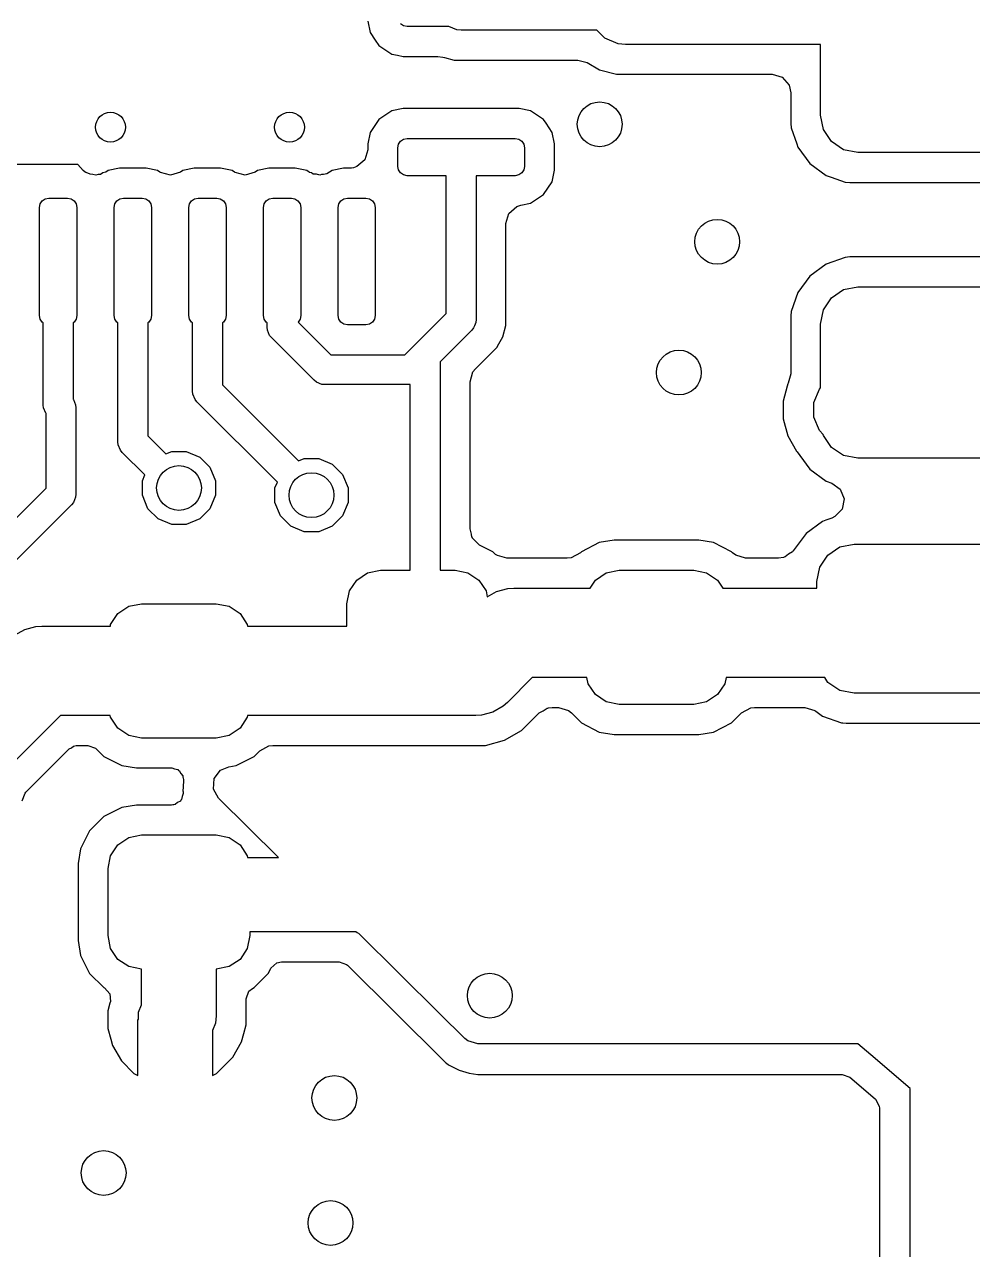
# Model space of a CAD drawing. Extents: x 4.94 to 6.9, y -4.14 to -2.94.
# Drawn here: x 5.5222 to 5.7723, y -3.698 to -3.3747 of the extents above; entities that cross this region are included whole.
import ezdxf

# ---------------------------------------------------------------- set-up
doc = ezdxf.new("R2010")
doc.units = 0
doc.header["$MEASUREMENT"] = 0
doc.layers.add('BLACK', color=7, linetype='CONTINUOUS')

msp = doc.modelspace()

# ---------------------------------------------------------------- linework, layer by layer
at = {"layer": 'BLACK', "linetype": 'CONTINUOUS'}
for p, q in [((5.61281, -3.37376), (5.61342, -3.37678)), ((5.62223, -3.37501), (5.62143, -3.37448)), ((5.62317, -3.3752), (5.62223, -3.37501)), ((5.63419, -3.3752), (5.62317, -3.3752)), ((5.63629, -3.37607), (5.63419, -3.3752)), ((5.61342, -3.37678), (5.61342, -3.37678)), ((5.61342, -3.37678), (5.61479, -3.37883)), ((5.61479, -3.37883), (5.6157, -3.3802)), ((5.63744, -3.37618), (5.63629, -3.37607)), ((5.67326, -3.37618), (5.63744, -3.37618)), ((5.67534, -3.37826), (5.67326, -3.37618)), ((5.67889, -3.37973), (5.67534, -3.37826)), ((5.6157, -3.3802), (5.61913, -3.38249)), ((5.68081, -3.37992), (5.67889, -3.37973)), ((5.73228, -3.37992), (5.68081, -3.37992)), ((5.73228, -3.39862), (5.73228, -3.37992)), ((5.61913, -3.38249), (5.61913, -3.38249)), ((5.61913, -3.38249), (5.61913, -3.38249)), ((5.61913, -3.38249), (5.62064, -3.38279)), ((5.62064, -3.38279), (5.62215, -3.38309)), ((5.62215, -3.38309), (5.63131, -3.38309)), ((5.63131, -3.38309), (5.63257, -3.38326)), ((5.63257, -3.38326), (5.63306, -3.38339)), ((5.63306, -3.38339), (5.63562, -3.38407)), ((5.63562, -3.38407), (5.66827, -3.38407)), ((5.66827, -3.38407), (5.67071, -3.38473)), ((5.67071, -3.38473), (5.67396, -3.38661)), ((5.67396, -3.38661), (5.67847, -3.38781)), ((5.67847, -3.38781), (5.71951, -3.38781)), ((5.71951, -3.38781), (5.72215, -3.38859)), ((5.72215, -3.38859), (5.72395, -3.39067)), ((5.72395, -3.39067), (5.72439, -3.3927)), ((5.72439, -3.3927), (5.72439, -3.40076)), ((5.61913, -3.39743), (5.6157, -3.39972)), ((5.62215, -3.39683), (5.61913, -3.39743)), ((5.61913, -3.39743), (5.61913, -3.39743)), ((5.65273, -3.39683), (5.62215, -3.39683)), ((5.65575, -3.39743), (5.65273, -3.39683)), ((5.65918, -3.39972), (5.65575, -3.39743)), ((5.65575, -3.39743), (5.65575, -3.39743)), ((5.65575, -3.39743), (5.65575, -3.39743)), ((5.6157, -3.39972), (5.61342, -3.40314)), ((5.65983, -3.40069), (5.65918, -3.39972)), ((5.66147, -3.40314), (5.65983, -3.40069)), ((5.72439, -3.40076), (5.7245, -3.40196)), ((5.73303, -3.40239), (5.73228, -3.39862)), ((5.61342, -3.40315), (5.61281, -3.40617)), ((5.61342, -3.40314), (5.61342, -3.40315)), ((5.62223, -3.40491), (5.62317, -3.40472)), ((5.62317, -3.40472), (5.65171, -3.40472)), ((5.65171, -3.40472), (5.65265, -3.40491)), ((5.66207, -3.40617), (5.66147, -3.40314)), ((5.66147, -3.40314), (5.66147, -3.40314)), ((5.66147, -3.40314), (5.66147, -3.40314)), ((5.7245, -3.40196), (5.7245, -3.40196)), ((5.7245, -3.40196), (5.72598, -3.40618)), ((5.73517, -3.40558), (5.73303, -3.40239)), ((5.61281, -3.4077), (5.61204, -3.41034)), ((5.61281, -3.40617), (5.61281, -3.4077)), ((5.62071, -3.40719), (5.6209, -3.40624)), ((5.62071, -3.41211), (5.62071, -3.40719)), ((5.6209, -3.40624), (5.62143, -3.40545)), ((5.62143, -3.40545), (5.62223, -3.40491)), ((5.65265, -3.40491), (5.65345, -3.40545)), ((5.65345, -3.40545), (5.65399, -3.40624)), ((5.65399, -3.40624), (5.65417, -3.40719)), ((5.65417, -3.40719), (5.65417, -3.41211)), ((5.66207, -3.41313), (5.66207, -3.40617)), ((5.72598, -3.40618), (5.72627, -3.407)), ((5.72627, -3.407), (5.72944, -3.41131)), ((5.73836, -3.40772), (5.73517, -3.40558)), ((5.74213, -3.40846), (5.73836, -3.40772)), ((5.61204, -3.41034), (5.60996, -3.41214)), ((5.77756, -3.40846), (5.74213, -3.40846)), ((5.53635, -3.41161), (5.44059, -3.41161)), ((5.53768, -3.41321), (5.53635, -3.41161)), ((5.53827, -3.4136), (5.53768, -3.41321)), ((5.53842, -3.41369), (5.53827, -3.4136)), ((5.53854, -3.41373), (5.53842, -3.41369)), ((5.53953, -3.4142), (5.53854, -3.41373)), ((5.54031, -3.41421), (5.53953, -3.4142)), ((5.54107, -3.41442), (5.54031, -3.41421)), ((5.54166, -3.41424), (5.54107, -3.41442)), ((5.54228, -3.41425), (5.54166, -3.41424)), ((5.54295, -3.41384), (5.54228, -3.41425)), ((5.5437, -3.4136), (5.54295, -3.41384)), ((5.54433, -3.41318), (5.5437, -3.4136)), ((5.54735, -3.41258), (5.54433, -3.41318)), ((5.55431, -3.41258), (5.54735, -3.41258)), ((5.55733, -3.41318), (5.55431, -3.41258)), ((5.55796, -3.4136), (5.55733, -3.41318)), ((5.5581, -3.41369), (5.55796, -3.4136)), ((5.56076, -3.41442), (5.5581, -3.41369)), ((5.56338, -3.4136), (5.56076, -3.41442)), ((5.56401, -3.41318), (5.56338, -3.4136)), ((5.56703, -3.41258), (5.56401, -3.41318)), ((5.57399, -3.41258), (5.56703, -3.41258)), ((5.57701, -3.41318), (5.57399, -3.41258)), ((5.57764, -3.4136), (5.57701, -3.41318)), ((5.57779, -3.41369), (5.57764, -3.4136)), ((5.58044, -3.41442), (5.57779, -3.41369)), ((5.58307, -3.4136), (5.58044, -3.41442)), ((5.5837, -3.41318), (5.58307, -3.4136)), ((5.58672, -3.41258), (5.5837, -3.41318)), ((5.59368, -3.41258), (5.58672, -3.41258)), ((5.5967, -3.41318), (5.59368, -3.41258)), ((5.59733, -3.4136), (5.5967, -3.41318)), ((5.59747, -3.41369), (5.59733, -3.4136)), ((5.59798, -3.41383), (5.59747, -3.41369)), ((5.5984, -3.41414), (5.59798, -3.41383)), ((5.59928, -3.41419), (5.5984, -3.41414)), ((5.60013, -3.41442), (5.59928, -3.41419)), ((5.60063, -3.41427), (5.60013, -3.41442)), ((5.60115, -3.41429), (5.60063, -3.41427)), ((5.60201, -3.41409), (5.60115, -3.41429)), ((5.60338, -3.41318), (5.60201, -3.41409)), ((5.6064, -3.41258), (5.60338, -3.41318)), ((5.6085, -3.41258), (5.6064, -3.41258)), ((5.60904, -3.41245), (5.6085, -3.41258)), ((5.60996, -3.41214), (5.60904, -3.41245)), ((5.6209, -3.41305), (5.62071, -3.41211)), ((5.62143, -3.41385), (5.6209, -3.41305)), ((5.62223, -3.41438), (5.62143, -3.41385)), ((5.62317, -3.41457), (5.62223, -3.41438)), ((5.65265, -3.41438), (5.65171, -3.41457)), ((5.65345, -3.41385), (5.65265, -3.41438)), ((5.65399, -3.41305), (5.65345, -3.41385)), ((5.65417, -3.41211), (5.65399, -3.41305)), ((5.66147, -3.41615), (5.66207, -3.41313)), ((5.72944, -3.41131), (5.73374, -3.41448)), ((5.6335, -3.41457), (5.62317, -3.41457)), ((5.6335, -3.45093), (5.6335, -3.41457)), ((5.65171, -3.41457), (5.64138, -3.41457)), ((5.64138, -3.41457), (5.64138, -3.45256)), ((5.65918, -3.41957), (5.66147, -3.41615)), ((5.73374, -3.41448), (5.73507, -3.41494)), ((5.73507, -3.41494), (5.73879, -3.41625)), ((5.73879, -3.41625), (5.73999, -3.41636)), ((5.73999, -3.41636), (5.73999, -3.41636)), ((5.73999, -3.41636), (5.7797, -3.41636)), ((5.52694, -3.42119), (5.52774, -3.42066)), ((5.52774, -3.42066), (5.52868, -3.42047)), ((5.52868, -3.42047), (5.5336, -3.42047)), ((5.5336, -3.42047), (5.53454, -3.42066)), ((5.53454, -3.42066), (5.53534, -3.42119)), ((5.54663, -3.42119), (5.54742, -3.42066)), ((5.54742, -3.42066), (5.54837, -3.42047)), ((5.54837, -3.42047), (5.55329, -3.42047)), ((5.55329, -3.42047), (5.55423, -3.42066)), ((5.55423, -3.42066), (5.55503, -3.42119)), ((5.56631, -3.42119), (5.56711, -3.42066)), ((5.56711, -3.42066), (5.56805, -3.42047)), ((5.56805, -3.42047), (5.57297, -3.42047)), ((5.57297, -3.42047), (5.57391, -3.42066)), ((5.57391, -3.42066), (5.57471, -3.42119)), ((5.586, -3.42119), (5.58679, -3.42066)), ((5.58679, -3.42066), (5.58774, -3.42047)), ((5.58774, -3.42047), (5.59266, -3.42047)), ((5.59266, -3.42047), (5.5936, -3.42066)), ((5.5936, -3.42066), (5.5944, -3.42119)), ((5.60568, -3.42119), (5.60648, -3.42066)), ((5.60648, -3.42066), (5.60742, -3.42047)), ((5.60742, -3.42047), (5.61234, -3.42047)), ((5.61234, -3.42047), (5.61328, -3.42066)), ((5.61328, -3.42066), (5.61408, -3.42119)), ((5.65575, -3.42186), (5.65918, -3.41957)), ((5.52622, -3.42293), (5.52641, -3.42199)), ((5.52622, -3.45148), (5.52622, -3.42293)), ((5.52641, -3.42199), (5.52694, -3.42119)), ((5.53534, -3.42119), (5.53588, -3.42199)), ((5.53588, -3.42199), (5.53606, -3.42293)), ((5.53606, -3.42293), (5.53606, -3.45148)), ((5.54591, -3.42293), (5.54609, -3.42199)), ((5.54591, -3.45148), (5.54591, -3.42293)), ((5.54609, -3.42199), (5.54663, -3.42119)), ((5.55503, -3.42119), (5.55556, -3.42199)), ((5.55556, -3.42199), (5.55575, -3.42293)), ((5.55575, -3.42293), (5.55575, -3.45148)), ((5.56559, -3.42293), (5.56578, -3.42199)), ((5.56559, -3.45148), (5.56559, -3.42293)), ((5.56578, -3.42199), (5.56631, -3.42119)), ((5.57471, -3.42119), (5.57525, -3.42199)), ((5.57525, -3.42199), (5.57543, -3.42293)), ((5.57543, -3.42293), (5.57543, -3.45148)), ((5.58528, -3.42293), (5.58546, -3.42199)), ((5.58528, -3.45148), (5.58528, -3.42293)), ((5.58546, -3.42199), (5.586, -3.42119)), ((5.5944, -3.42119), (5.59493, -3.42199)), ((5.59493, -3.42199), (5.59512, -3.42293)), ((5.59512, -3.42293), (5.59512, -3.45148)), ((5.60496, -3.42293), (5.60515, -3.42199)), ((5.60496, -3.45148), (5.60496, -3.42293)), ((5.60515, -3.42199), (5.60568, -3.42119)), ((5.61408, -3.42119), (5.61462, -3.42199)), ((5.61462, -3.42199), (5.6148, -3.42293)), ((5.6148, -3.42293), (5.6148, -3.45148)), ((5.65005, -3.42452), (5.65213, -3.42271)), ((5.65213, -3.42271), (5.6532, -3.42237)), ((5.6532, -3.42237), (5.65575, -3.42186)), ((5.64927, -3.42716), (5.65005, -3.42452)), ((5.64927, -3.45412), (5.64927, -3.42716)), ((5.73879, -3.43612), (5.73374, -3.43788)), ((5.73999, -3.436), (5.73879, -3.43612)), ((5.73879, -3.43612), (5.73879, -3.43612)), ((5.7797, -3.436), (5.73999, -3.436)), ((5.73999, -3.436), (5.73999, -3.436)), ((5.73374, -3.43788), (5.72944, -3.44106)), ((5.73374, -3.43788), (5.73374, -3.43788)), ((5.72944, -3.44106), (5.72627, -3.44536)), ((5.72627, -3.44536), (5.7245, -3.45041)), ((5.72627, -3.44536), (5.72627, -3.44536)), ((5.73303, -3.44997), (5.73517, -3.44678)), ((5.73517, -3.44678), (5.73836, -3.44465)), ((5.73836, -3.44465), (5.74213, -3.4439)), ((5.74213, -3.4439), (5.77756, -3.4439)), ((5.73228, -3.45374), (5.73303, -3.44997)), ((5.52641, -3.45242), (5.52622, -3.45148)), ((5.52694, -3.45322), (5.52641, -3.45242)), ((5.5272, -3.45339), (5.52694, -3.45322)), ((5.53534, -3.45322), (5.53508, -3.45339)), ((5.53588, -3.45242), (5.53534, -3.45322)), ((5.53606, -3.45148), (5.53588, -3.45242)), ((5.54609, -3.45242), (5.54591, -3.45148)), ((5.54663, -3.45322), (5.54609, -3.45242)), ((5.54689, -3.45339), (5.54663, -3.45322)), ((5.55503, -3.45322), (5.55476, -3.45339)), ((5.55556, -3.45242), (5.55503, -3.45322)), ((5.55575, -3.45148), (5.55556, -3.45242)), ((5.56578, -3.45242), (5.56559, -3.45148)), ((5.56631, -3.45322), (5.56578, -3.45242)), ((5.56657, -3.45339), (5.56631, -3.45322)), ((5.57471, -3.45322), (5.57445, -3.45339)), ((5.57525, -3.45242), (5.57471, -3.45322)), ((5.57543, -3.45148), (5.57525, -3.45242)), ((5.58546, -3.45242), (5.58528, -3.45148)), ((5.586, -3.45322), (5.58546, -3.45242)), ((5.58626, -3.45339), (5.586, -3.45322)), ((5.59493, -3.45242), (5.59442, -3.45319)), ((5.59442, -3.45319), (5.60308, -3.46185)), ((5.59512, -3.45148), (5.59493, -3.45242)), ((5.60515, -3.45242), (5.60496, -3.45148)), ((5.60568, -3.45322), (5.60515, -3.45242)), ((5.60648, -3.45375), (5.60568, -3.45322)), ((5.61408, -3.45322), (5.61328, -3.45375)), ((5.61462, -3.45242), (5.61408, -3.45322)), ((5.6148, -3.45148), (5.61462, -3.45242)), ((5.62517, -3.45926), (5.6335, -3.45093)), ((5.64138, -3.45256), (5.6413, -3.45333)), ((5.7245, -3.45041), (5.72439, -3.4516)), ((5.72439, -3.4516), (5.72439, -3.46691)), ((5.7245, -3.45041), (5.7245, -3.45041)), ((5.5272, -3.4751), (5.5272, -3.45339)), ((5.53508, -3.45339), (5.53508, -3.47356)), ((5.54689, -3.48483), (5.54689, -3.45339)), ((5.55476, -3.45339), (5.55476, -3.4832)), ((5.56657, -3.47143), (5.56657, -3.45339)), ((5.57445, -3.45339), (5.57445, -3.4698)), ((5.58626, -3.45454), (5.58626, -3.45339)), ((5.58634, -3.4553), (5.58626, -3.45454)), ((5.58692, -3.45672), (5.58634, -3.4553)), ((5.60742, -3.45394), (5.60648, -3.45375)), ((5.61234, -3.45394), (5.60742, -3.45394)), ((5.61328, -3.45375), (5.61234, -3.45394)), ((5.64022, -3.45534), (5.63189, -3.46368)), ((5.64071, -3.45475), (5.64022, -3.45534)), ((5.64096, -3.45416), (5.64071, -3.45475)), ((5.6413, -3.45333), (5.64096, -3.45416)), ((5.64847, -3.45713), (5.64927, -3.45412)), ((5.73228, -3.4706), (5.73228, -3.45374)), ((5.58741, -3.45732), (5.58692, -3.45672)), ((5.59866, -3.46857), (5.58741, -3.45732)), ((5.62258, -3.46185), (5.62517, -3.45926)), ((5.62517, -3.45926), (5.62517, -3.45926)), ((5.64691, -3.45982), (5.64704, -3.45959)), ((5.64704, -3.45959), (5.64847, -3.45713)), ((5.60308, -3.46185), (5.62258, -3.46185)), ((5.64121, -3.46552), (5.64691, -3.45982)), ((5.63189, -3.46368), (5.63189, -3.5187)), ((5.64056, -3.46633), (5.64121, -3.46552)), ((5.59926, -3.46906), (5.59866, -3.46857)), ((5.60068, -3.46965), (5.59926, -3.46906)), ((5.63978, -3.46897), (5.64056, -3.46633)), ((5.63978, -3.50778), (5.63978, -3.46897)), ((5.72374, -3.46935), (5.72363, -3.46953)), ((5.72439, -3.46691), (5.72374, -3.46935)), ((5.56665, -3.4722), (5.56657, -3.47143)), ((5.56724, -3.47362), (5.56665, -3.4722)), ((5.57445, -3.4698), (5.59451, -3.48987)), ((5.60145, -3.46972), (5.60068, -3.46965)), ((5.62402, -3.46972), (5.60145, -3.46972)), ((5.62402, -3.5187), (5.62402, -3.46972)), ((5.72348, -3.47011), (5.72242, -3.47404)), ((5.72363, -3.46953), (5.72348, -3.47011)), ((5.72363, -3.46953), (5.72363, -3.46953)), ((5.7305, -3.47446), (5.73197, -3.47091)), ((5.73197, -3.47091), (5.73228, -3.4706)), ((5.52728, -3.47587), (5.5272, -3.4751)), ((5.52787, -3.47729), (5.52728, -3.47587)), ((5.53508, -3.47356), (5.53515, -3.47364)), ((5.53515, -3.47364), (5.53573, -3.47506)), ((5.53573, -3.47506), (5.53581, -3.47583)), ((5.53581, -3.47583), (5.53581, -3.49866)), ((5.56773, -3.47422), (5.56724, -3.47362)), ((5.58895, -3.49543), (5.56773, -3.47422)), ((5.72242, -3.47404), (5.72242, -3.47871)), ((5.7305, -3.4783), (5.7305, -3.47446)), ((5.52794, -3.47737), (5.52787, -3.47729)), ((5.52794, -3.49703), (5.52794, -3.47737)), ((5.72242, -3.47871), (5.72363, -3.48322)), ((5.73197, -3.48185), (5.7305, -3.4783)), ((5.73298, -3.48286), (5.73197, -3.48185)), ((5.54697, -3.48559), (5.54689, -3.48483)), ((5.54755, -3.48701), (5.54697, -3.48559)), ((5.55476, -3.4832), (5.55955, -3.48798)), ((5.72363, -3.48322), (5.72596, -3.48727)), ((5.73303, -3.4831), (5.73298, -3.48286)), ((5.73517, -3.48629), (5.73303, -3.4831)), ((5.54804, -3.48761), (5.54755, -3.48701)), ((5.55398, -3.49355), (5.54804, -3.48761)), ((5.55955, -3.48798), (5.56108, -3.48735)), ((5.56108, -3.48735), (5.56492, -3.48735)), ((5.56492, -3.48735), (5.56847, -3.48882)), ((5.56847, -3.48882), (5.57118, -3.49153)), ((5.72596, -3.48727), (5.72596, -3.48727)), ((5.72596, -3.48727), (5.72601, -3.48735)), ((5.72601, -3.48735), (5.72609, -3.48747)), ((5.72609, -3.48747), (5.7268, -3.48843)), ((5.7268, -3.48843), (5.72944, -3.49201)), ((5.73836, -3.48842), (5.73517, -3.48629)), ((5.74213, -3.48917), (5.73836, -3.48842)), ((5.57118, -3.49153), (5.57265, -3.49508)), ((5.59451, -3.48987), (5.59604, -3.48923)), ((5.59604, -3.48923), (5.59989, -3.48923)), ((5.59989, -3.48923), (5.60343, -3.4907)), ((5.60343, -3.4907), (5.60615, -3.49342)), ((5.72944, -3.49201), (5.73374, -3.49519)), ((5.77756, -3.48917), (5.74213, -3.48917)), ((5.55335, -3.49508), (5.55398, -3.49355)), ((5.55335, -3.49892), (5.55335, -3.49508)), ((5.57265, -3.49508), (5.57265, -3.49892)), ((5.60615, -3.49342), (5.60762, -3.49697)), ((5.73374, -3.49519), (5.73524, -3.49571)), ((5.513, -3.51197), (5.52794, -3.49703)), ((5.58831, -3.49697), (5.58895, -3.49543)), ((5.58831, -3.50081), (5.58831, -3.49697)), ((5.60762, -3.49697), (5.60762, -3.50081)), ((5.73524, -3.49571), (5.73748, -3.49732)), ((5.73748, -3.49732), (5.73849, -3.49987)), ((5.53466, -3.50144), (5.51741, -3.51869)), ((5.53515, -3.50085), (5.53466, -3.50144)), ((5.53573, -3.49943), (5.53515, -3.50085)), ((5.53581, -3.49866), (5.53573, -3.49943)), ((5.55482, -3.50247), (5.55335, -3.49892)), ((5.57265, -3.49892), (5.57118, -3.50247)), ((5.58978, -3.50435), (5.58831, -3.50081)), ((5.60762, -3.50081), (5.60615, -3.50435)), ((5.73849, -3.49987), (5.73796, -3.50257)), ((5.55753, -3.50518), (5.55482, -3.50247)), ((5.57118, -3.50247), (5.56847, -3.50518)), ((5.5925, -3.50707), (5.58978, -3.50435)), ((5.60615, -3.50435), (5.60343, -3.50707)), ((5.73524, -3.50493), (5.73368, -3.50547)), ((5.73605, -3.50456), (5.73524, -3.50493)), ((5.73796, -3.50257), (5.73605, -3.50456)), ((5.56108, -3.50665), (5.55753, -3.50518)), ((5.56492, -3.50665), (5.56108, -3.50665)), ((5.56847, -3.50518), (5.56492, -3.50665)), ((5.59604, -3.50854), (5.5925, -3.50707)), ((5.60343, -3.50707), (5.59989, -3.50854)), ((5.64015, -3.50915), (5.63978, -3.50778)), ((5.73276, -3.5058), (5.72846, -3.50897)), ((5.73368, -3.50547), (5.73276, -3.5058)), ((5.73276, -3.5058), (5.73276, -3.5058)), ((5.73276, -3.5058), (5.73276, -3.5058)), ((5.59989, -3.50854), (5.59604, -3.50854)), ((5.6403, -3.50997), (5.64015, -3.50915)), ((5.64041, -3.51008), (5.6403, -3.50997)), ((5.64045, -3.51024), (5.64041, -3.51008)), ((5.64134, -3.51109), (5.64045, -3.51024)), ((5.64218, -3.51198), (5.64134, -3.51109)), ((5.67389, -3.51143), (5.66916, -3.51384)), ((5.67782, -3.51081), (5.67389, -3.51143)), ((5.70014, -3.51081), (5.67782, -3.51081)), ((5.67782, -3.51081), (5.67782, -3.51081)), ((5.70406, -3.51143), (5.70014, -3.51081)), ((5.70014, -3.51081), (5.70014, -3.51081)), ((5.70879, -3.51384), (5.70406, -3.51143)), ((5.70406, -3.51143), (5.70406, -3.51143)), ((5.70406, -3.51143), (5.70406, -3.51143)), ((5.72846, -3.50897), (5.72508, -3.51355)), ((5.64231, -3.51206), (5.64218, -3.51198)), ((5.6458, -3.51384), (5.64231, -3.51206)), ((5.6465, -3.51454), (5.6458, -3.51384)), ((5.64703, -3.51485), (5.6465, -3.51454)), ((5.6689, -3.5141), (5.66649, -3.51542)), ((5.66916, -3.51384), (5.6689, -3.5141)), ((5.66916, -3.51384), (5.66916, -3.51384)), ((5.70905, -3.5141), (5.70879, -3.51384)), ((5.70879, -3.51384), (5.70879, -3.51384)), ((5.70879, -3.51384), (5.70879, -3.51384)), ((5.70987, -3.51476), (5.70905, -3.5141)), ((5.72384, -3.51449), (5.72289, -3.51521)), ((5.72484, -3.51385), (5.72384, -3.51449)), ((5.72492, -3.51367), (5.72484, -3.51385)), ((5.72508, -3.51355), (5.72492, -3.51367)), ((5.73205, -3.51789), (5.73418, -3.51469)), ((5.73418, -3.51469), (5.73738, -3.51256)), ((5.73738, -3.51256), (5.74114, -3.51181)), ((5.74114, -3.51181), (5.77854, -3.51181)), ((5.64951, -3.51553), (5.64703, -3.51485)), ((5.66545, -3.51553), (5.64951, -3.51553)), ((5.66649, -3.51542), (5.66545, -3.51553)), ((5.7125, -3.51553), (5.70987, -3.51476)), ((5.72115, -3.51553), (5.7125, -3.51553)), ((5.72253, -3.51533), (5.72115, -3.51553)), ((5.72265, -3.51526), (5.72253, -3.51533)), ((5.72289, -3.51521), (5.72265, -3.51526)), ((5.7313, -3.52165), (5.73205, -3.51789)), ((5.60988, -3.5213), (5.61275, -3.51938)), ((5.61275, -3.51938), (5.61614, -3.5187)), ((5.61614, -3.5187), (5.62402, -3.5187)), ((5.63189, -3.5187), (5.63583, -3.5187)), ((5.63583, -3.5187), (5.63922, -3.51938)), ((5.63922, -3.51938), (5.64209, -3.5213)), ((5.67287, -3.5213), (5.67574, -3.51938)), ((5.67574, -3.51938), (5.67913, -3.5187)), ((5.67913, -3.5187), (5.69882, -3.5187)), ((5.69882, -3.5187), (5.70221, -3.51938)), ((5.70221, -3.51938), (5.70508, -3.5213)), ((5.60728, -3.52756), (5.60796, -3.52417)), ((5.60796, -3.52417), (5.60988, -3.5213)), ((5.64209, -3.5213), (5.64401, -3.52417)), ((5.64401, -3.52417), (5.64432, -3.52574)), ((5.64432, -3.52574), (5.64678, -3.52432)), ((5.64678, -3.52432), (5.64976, -3.52353)), ((5.64976, -3.52353), (5.6513, -3.52343)), ((5.6513, -3.52343), (5.67145, -3.52343)), ((5.67145, -3.52343), (5.67287, -3.5213)), ((5.70508, -3.5213), (5.70651, -3.52343)), ((5.70651, -3.52343), (5.7313, -3.52343)), ((5.7313, -3.52343), (5.7313, -3.52165)), ((5.54976, -3.52823), (5.55315, -3.52756)), ((5.55315, -3.52756), (5.57283, -3.52756)), ((5.57283, -3.52756), (5.57622, -3.52823)), ((5.60728, -3.53343), (5.60728, -3.52756)), ((5.54497, -3.53303), (5.54689, -3.53015)), ((5.54689, -3.53015), (5.54976, -3.52823)), ((5.57622, -3.52823), (5.5791, -3.53015)), ((5.5791, -3.53015), (5.58102, -3.53303)), ((5.52229, -3.53432), (5.52527, -3.53353)), ((5.52527, -3.53353), (5.52681, -3.53343)), ((5.52681, -3.53343), (5.54489, -3.53343)), ((5.54489, -3.53343), (5.54497, -3.53303)), ((5.58102, -3.53303), (5.5811, -3.53343)), ((5.5811, -3.53343), (5.60728, -3.53343)), ((5.51962, -3.53587), (5.52229, -3.53432)), ((5.65619, -3.54705), (5.64965, -3.55359)), ((5.67063, -3.54705), (5.65619, -3.54705)), ((5.67095, -3.54867), (5.67063, -3.54705)), ((5.67287, -3.55154), (5.67095, -3.54867)), ((5.707, -3.54867), (5.70508, -3.55154)), ((5.70732, -3.54705), (5.707, -3.54867)), ((5.73335, -3.54705), (5.70732, -3.54705)), ((5.73418, -3.5483), (5.73335, -3.54705)), ((5.73738, -3.55043), (5.73418, -3.5483)), ((5.67574, -3.55346), (5.67287, -3.55154)), ((5.67913, -3.55413), (5.67574, -3.55346)), ((5.70221, -3.55346), (5.69882, -3.55413)), ((5.70508, -3.55154), (5.70221, -3.55346)), ((5.74114, -3.55118), (5.73738, -3.55043)), ((5.77854, -3.55118), (5.74114, -3.55118)), ((5.64582, -3.55615), (5.64284, -3.55695)), ((5.64849, -3.55461), (5.64582, -3.55615)), ((5.64965, -3.55359), (5.64849, -3.55461)), ((5.6534, -3.561), (5.65803, -3.55637)), ((5.65803, -3.55637), (5.65909, -3.55579)), ((5.65909, -3.55579), (5.66011, -3.55514)), ((5.66011, -3.55514), (5.66035, -3.5551)), ((5.66035, -3.5551), (5.66045, -3.55505)), ((5.66045, -3.55505), (5.66148, -3.55494)), ((5.66148, -3.55494), (5.66309, -3.55494)), ((5.66309, -3.55494), (5.66573, -3.55572)), ((5.66573, -3.55572), (5.66654, -3.55637)), ((5.66654, -3.55637), (5.66916, -3.559)), ((5.69882, -3.55413), (5.67913, -3.55413)), ((5.70999, -3.55779), (5.71141, -3.55637)), ((5.71141, -3.55637), (5.71383, -3.55505)), ((5.71383, -3.55505), (5.71487, -3.55494)), ((5.71487, -3.55494), (5.7281, -3.55494)), ((5.7281, -3.55494), (5.73074, -3.55572)), ((5.73074, -3.55572), (5.731, -3.55589)), ((5.731, -3.55589), (5.73276, -3.5572)), ((5.5317, -3.55705), (5.51378, -3.57497)), ((5.54487, -3.55705), (5.5317, -3.55705)), ((5.54497, -3.55752), (5.54487, -3.55705)), ((5.54689, -3.5604), (5.54497, -3.55752)), ((5.58102, -3.55752), (5.5791, -3.5604)), ((5.58111, -3.55705), (5.58102, -3.55752)), ((5.6413, -3.55705), (5.58111, -3.55705)), ((5.64284, -3.55695), (5.6413, -3.55705)), ((5.66916, -3.559), (5.66916, -3.559)), ((5.66916, -3.559), (5.66916, -3.559)), ((5.66916, -3.559), (5.67389, -3.56141)), ((5.70406, -3.56141), (5.70879, -3.559)), ((5.70879, -3.559), (5.70999, -3.55779)), ((5.73276, -3.5572), (5.73781, -3.55896)), ((5.73781, -3.55896), (5.73818, -3.559)), ((5.73818, -3.559), (5.73901, -3.55907)), ((5.73901, -3.55907), (5.73901, -3.55907)), ((5.73901, -3.55907), (5.78068, -3.55907)), ((5.54976, -3.56232), (5.54689, -3.5604)), ((5.55315, -3.56299), (5.54976, -3.56232)), ((5.57283, -3.56299), (5.55315, -3.56299)), ((5.57622, -3.56232), (5.57283, -3.56299)), ((5.5791, -3.5604), (5.57622, -3.56232)), ((5.6489, -3.5636), (5.6534, -3.561)), ((5.67389, -3.56141), (5.67389, -3.56141)), ((5.67389, -3.56141), (5.67389, -3.56141)), ((5.67389, -3.56141), (5.67782, -3.56203)), ((5.67782, -3.56203), (5.67782, -3.56203)), ((5.67782, -3.56203), (5.70014, -3.56203)), ((5.70014, -3.56203), (5.70406, -3.56141)), ((5.70406, -3.56141), (5.70406, -3.56141)), ((5.70406, -3.56141), (5.70406, -3.56141)), ((5.52258, -3.57733), (5.53406, -3.56585)), ((5.53406, -3.56585), (5.53468, -3.56556)), ((5.53468, -3.56556), (5.5352, -3.56513)), ((5.5352, -3.56513), (5.53587, -3.56501)), ((5.53587, -3.56501), (5.53599, -3.56495)), ((5.53599, -3.56495), (5.53626, -3.56494)), ((5.53626, -3.56494), (5.53898, -3.56494)), ((5.53898, -3.56494), (5.54098, -3.56567)), ((5.54098, -3.56567), (5.54118, -3.56585)), ((5.54118, -3.56585), (5.54318, -3.56786)), ((5.5828, -3.56786), (5.58429, -3.56637)), ((5.58429, -3.56637), (5.5867, -3.56505)), ((5.5867, -3.56505), (5.58774, -3.56494)), ((5.58774, -3.56494), (5.64389, -3.56494)), ((5.64389, -3.56494), (5.6489, -3.5636)), ((5.64389, -3.56494), (5.64389, -3.56494)), ((5.54318, -3.56786), (5.54791, -3.57026)), ((5.57808, -3.57026), (5.5828, -3.56786)), ((5.54791, -3.57026), (5.55183, -3.57089)), ((5.55183, -3.57089), (5.56108, -3.57089)), ((5.56108, -3.57089), (5.56186, -3.57117)), ((5.56186, -3.57117), (5.56268, -3.57133)), ((5.56268, -3.57133), (5.56284, -3.57153)), ((5.56284, -3.57153), (5.56307, -3.57161)), ((5.56307, -3.57161), (5.56349, -3.57234)), ((5.56349, -3.57234), (5.56402, -3.57298)), ((5.57232, -3.57372), (5.57395, -3.5715)), ((5.57395, -3.5715), (5.57614, -3.57057)), ((5.57614, -3.57057), (5.57808, -3.57026)), ((5.56402, -3.57298), (5.56406, -3.57332)), ((5.56406, -3.57332), (5.56414, -3.57346)), ((5.56407, -3.57594), (5.56406, -3.57693)), ((5.56418, -3.57412), (5.56407, -3.57594)), ((5.56414, -3.57346), (5.56419, -3.57405)), ((5.56419, -3.57405), (5.56418, -3.57412)), ((5.57214, -3.57646), (5.57232, -3.57372)), ((5.52167, -3.57953), (5.5224, -3.57753)), ((5.5224, -3.57753), (5.52258, -3.57733)), ((5.56365, -3.57923), (5.56345, -3.57938)), ((5.56382, -3.57841), (5.56365, -3.57923)), ((5.56412, -3.57763), (5.56382, -3.57841)), ((5.56406, -3.57693), (5.56413, -3.57716)), ((5.56413, -3.57716), (5.56412, -3.57763)), ((5.57347, -3.57887), (5.57214, -3.57646)), ((5.5893, -3.59449), (5.57347, -3.57887)), ((5.54791, -3.58131), (5.54318, -3.58372)), ((5.55183, -3.58069), (5.54791, -3.58131)), ((5.54791, -3.58131), (5.54791, -3.58131)), ((5.56101, -3.58069), (5.55183, -3.58069)), ((5.55183, -3.58069), (5.55183, -3.58069)), ((5.55183, -3.58069), (5.55183, -3.58069)), ((5.56139, -3.58063), (5.56101, -3.58069)), ((5.5615, -3.58065), (5.56139, -3.58063)), ((5.5616, -3.5806), (5.5615, -3.58065)), ((5.56197, -3.58054), (5.5616, -3.5806)), ((5.56263, -3.58002), (5.56197, -3.58054)), ((5.56336, -3.57962), (5.56263, -3.58002)), ((5.56345, -3.57938), (5.56336, -3.57962)), ((5.54318, -3.58372), (5.53943, -3.58747)), ((5.53943, -3.58747), (5.53702, -3.5922)), ((5.54976, -3.58926), (5.55315, -3.58858)), ((5.55315, -3.58858), (5.57283, -3.58858)), ((5.57283, -3.58858), (5.57622, -3.58926)), ((5.53702, -3.5922), (5.5364, -3.59612)), ((5.53702, -3.5922), (5.53702, -3.5922)), ((5.54497, -3.59405), (5.54689, -3.59118)), ((5.54689, -3.59118), (5.54976, -3.58926)), ((5.57622, -3.58926), (5.5791, -3.59118)), ((5.5791, -3.59118), (5.58102, -3.59405)), ((5.54429, -3.59744), (5.54497, -3.59405)), ((5.58102, -3.59405), (5.58111, -3.59449)), ((5.58111, -3.59449), (5.5893, -3.59449)), ((5.5364, -3.59612), (5.5364, -3.59612)), ((5.5364, -3.59612), (5.5364, -3.61648)), ((5.54429, -3.61516), (5.54429, -3.59744)), ((5.60967, -3.61417), (5.58169, -3.61417)), ((5.58169, -3.61417), (5.58169, -3.61516)), ((5.60998, -3.61438), (5.60967, -3.61417)), ((5.61043, -3.61456), (5.60998, -3.61438)), ((5.63176, -3.6357), (5.61043, -3.61456)), ((5.5364, -3.61648), (5.5364, -3.61648)), ((5.5364, -3.61648), (5.53702, -3.6204)), ((5.54497, -3.61855), (5.54429, -3.61516)), ((5.58169, -3.61516), (5.58102, -3.61855)), ((5.53702, -3.6204), (5.53702, -3.6204)), ((5.53702, -3.6204), (5.53943, -3.62513)), ((5.54689, -3.62142), (5.54497, -3.61855)), ((5.58102, -3.61855), (5.5791, -3.62142)), ((5.54976, -3.62334), (5.54689, -3.62142)), ((5.55315, -3.62402), (5.54976, -3.62334)), ((5.55315, -3.63346), (5.55315, -3.62402)), ((5.57622, -3.62334), (5.57283, -3.62402)), ((5.57283, -3.62402), (5.57283, -3.63632)), ((5.5791, -3.62142), (5.57622, -3.62334)), ((5.58656, -3.62513), (5.58697, -3.62432)), ((5.58697, -3.62432), (5.58725, -3.62377)), ((5.58725, -3.62377), (5.58881, -3.62231)), ((5.58881, -3.62231), (5.59002, -3.62207)), ((5.59002, -3.62207), (5.60523, -3.62207)), ((5.60523, -3.62207), (5.60723, -3.62279)), ((5.60723, -3.62279), (5.60742, -3.62297)), ((5.60742, -3.62297), (5.63271, -3.64803)), ((5.53943, -3.62513), (5.54318, -3.62888)), ((5.5828, -3.62888), (5.58656, -3.62513)), ((5.54318, -3.62888), (5.54318, -3.62888)), ((5.54318, -3.62888), (5.54333, -3.62895)), ((5.54333, -3.62895), (5.54478, -3.63051)), ((5.54478, -3.63051), (5.54492, -3.63253)), ((5.58073, -3.63184), (5.58146, -3.62984)), ((5.58146, -3.62984), (5.58243, -3.62907)), ((5.58243, -3.62907), (5.5828, -3.62888)), ((5.5448, -3.63299), (5.54426, -3.63498)), ((5.54492, -3.63253), (5.5448, -3.63299)), ((5.55235, -3.63539), (5.55315, -3.63346)), ((5.58073, -3.63866), (5.58073, -3.63184)), ((5.54426, -3.63498), (5.54426, -3.63498)), ((5.54426, -3.63498), (5.54426, -3.63965)), ((5.55216, -3.65211), (5.55216, -3.63731)), ((5.55216, -3.63731), (5.55235, -3.63731)), ((5.55235, -3.63731), (5.55235, -3.63539)), ((5.57283, -3.63632), (5.57265, -3.63824)), ((5.63841, -3.64229), (5.63176, -3.6357)), ((5.54426, -3.63965), (5.54503, -3.64252)), ((5.57265, -3.63824), (5.57184, -3.64018)), ((5.57184, -3.64018), (5.57184, -3.65211)), ((5.58011, -3.64096), (5.58073, -3.63866)), ((5.54503, -3.64252), (5.54503, -3.64252)), ((5.54503, -3.64252), (5.54547, -3.64416)), ((5.57718, -3.64721), (5.57952, -3.64317)), ((5.57952, -3.64317), (5.58011, -3.64096)), ((5.6392, -3.64293), (5.63841, -3.64229)), ((5.64184, -3.6437), (5.6392, -3.64293)), ((5.74213, -3.6437), (5.64184, -3.6437)), ((5.74552, -3.64661), (5.74213, -3.6437)), ((5.74213, -3.6437), (5.74213, -3.6437)), ((5.54547, -3.64416), (5.54547, -3.64416)), ((5.54547, -3.64416), (5.54781, -3.64821)), ((5.57289, -3.65151), (5.57718, -3.64721)), ((5.75591, -3.65551), (5.74552, -3.64661)), ((5.54781, -3.64821), (5.55111, -3.65151)), ((5.63271, -3.64803), (5.63334, -3.6486)), ((5.63334, -3.6486), (5.63358, -3.64878)), ((5.63358, -3.64878), (5.63414, -3.64924)), ((5.63414, -3.64924), (5.63692, -3.65069)), ((5.55111, -3.65151), (5.55111, -3.65151)), ((5.55111, -3.65151), (5.55111, -3.65151)), ((5.55111, -3.65151), (5.55216, -3.65211)), ((5.57184, -3.65211), (5.57289, -3.65151)), ((5.63692, -3.65069), (5.63956, -3.65146)), ((5.63956, -3.65146), (5.64184, -3.65179)), ((5.64184, -3.65179), (5.73798, -3.65179)), ((5.73798, -3.65179), (5.73998, -3.65252)), ((5.73998, -3.65252), (5.74001, -3.65254)), ((5.74001, -3.65254), (5.74294, -3.65505)), ((5.74294, -3.65505), (5.74673, -3.6583)), ((5.75591, -3.74729), (5.75591, -3.65551)), ((5.74673, -3.6583), (5.74777, -3.66016)), ((5.74777, -3.66016), (5.74781, -3.66066)), ((5.74781, -3.66066), (5.74781, -4.12191))]:
    msp.add_line(p, q, dxfattribs=at)
at = {"layer": 'BLACK'}
for centre, radius in [((5.54492, -3.40177), 0.00394), ((5.59217, -3.40177), 0.00394), ((5.674, -3.401), 0.00591), ((5.705, -3.432), 0.00591), ((5.69488, -3.46654), 0.00591), ((5.563, -3.497), 0.00591), ((5.59796, -3.49889), 0.00591), ((5.645, -3.631), 0.00591), ((5.604, -3.658), 0.00591), ((5.54312, -3.6778), 0.00591), ((5.603, -3.691), 0.00591)]:
    msp.add_circle(centre, radius, dxfattribs=at)
at = {"layer": 'WHITE'}
for centre, radius in [((5.54492, -3.40177), 0.00394), ((5.59217, -3.40177), 0.00394), ((5.674, -3.401), 0.00591), ((5.705, -3.432), 0.00591), ((5.69488, -3.46654), 0.00591), ((5.563, -3.497), 0.00591), ((5.59796, -3.49889), 0.00591), ((5.645, -3.631), 0.00591), ((5.604, -3.658), 0.00591), ((5.54312, -3.6778), 0.00591), ((5.603, -3.691), 0.00591)]:
    msp.add_circle(centre, radius, dxfattribs=at)

doc.saveas('drawing.dxf')
